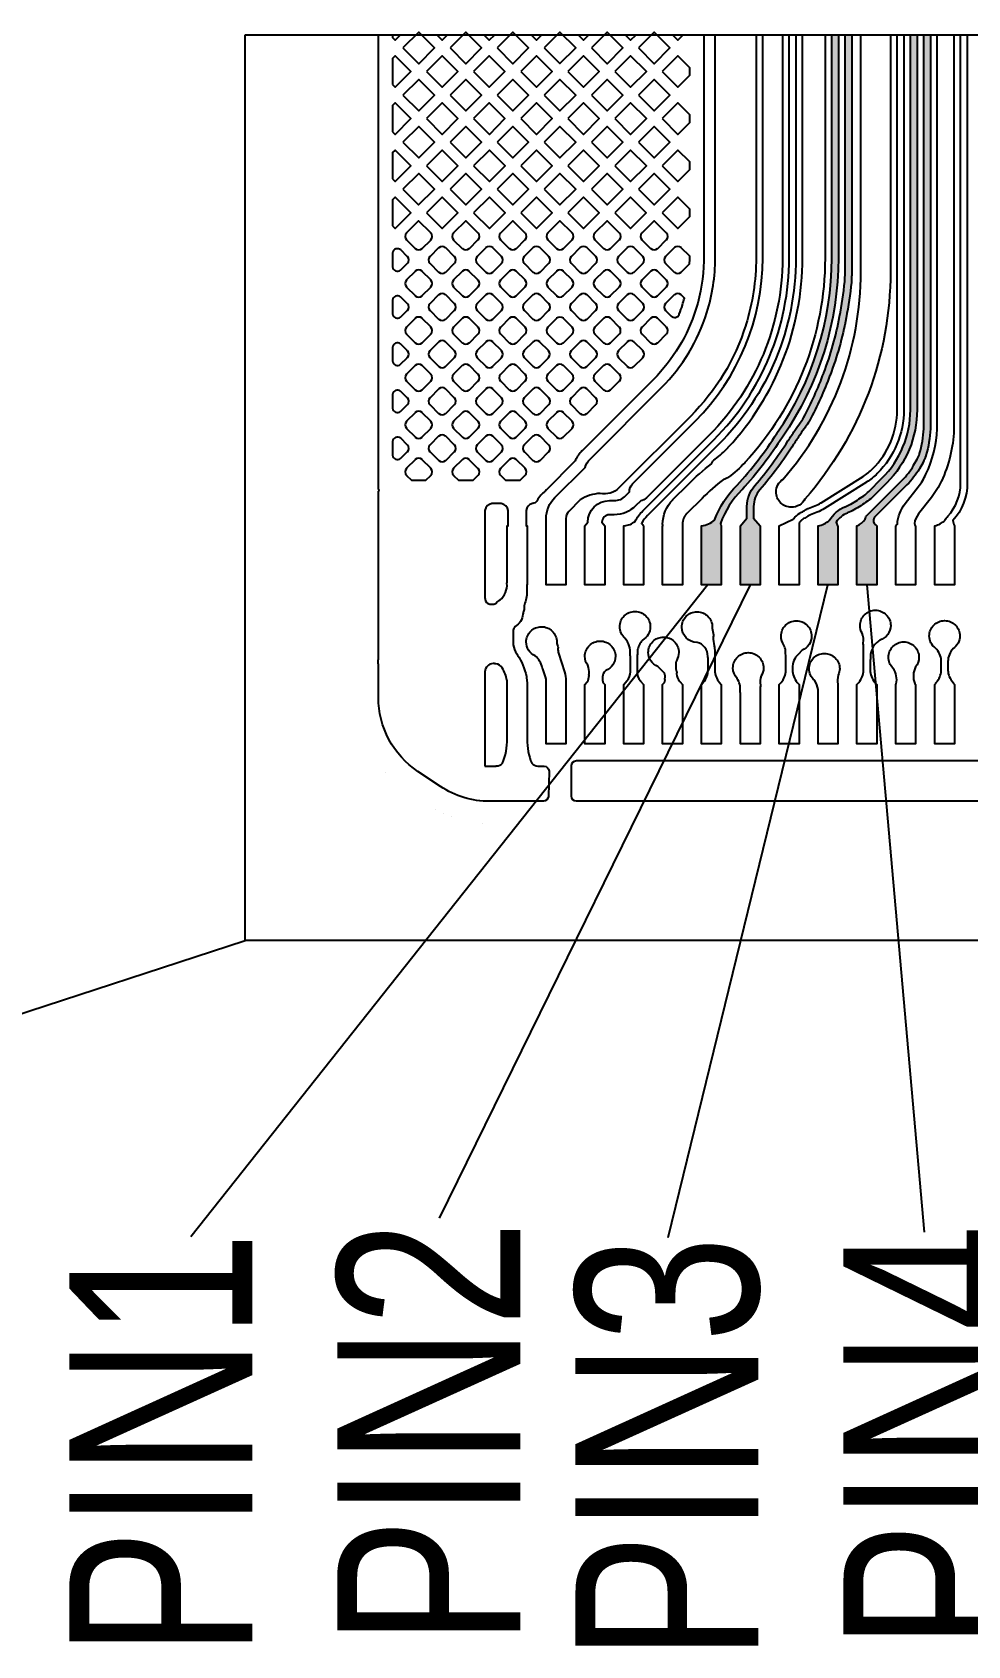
# Model space of a CAD drawing. Header units: millimetres. Extents: x 3412 to 3654, y 20 to 191.
# Drawn here: x 3531.16 to 3556.44, y 67.33 to 110.93 of the extents above; entities that cross this region are included whole.
import ezdxf

# ---------------------------------------------------------------- set-up
doc = ezdxf.new("R2010")
doc.units = ezdxf.units.MM
doc.header["$LTSCALE"] = 23.1
for name, color, linetype in [('gbr-dxf', 7, 'CONTINUOUS'), ('gbr-outline-dxf', 2, 'CONTINUOUS'), ('備註', 1, 'CONTINUOUS')]:
    doc.layers.add(name, color=color, linetype=linetype)
doc.styles.get("Standard").update_dxf_attribs({"font": 'simplex.shx', "width": 0.8})
pattern_1 = [(0, (-6884.09265, -99.58198), (0, 0.20955), [0.1524, -0.05715]), (90, (-6884.09265, -99.58198), (-0.20955, 1e-17), [0.1524, -0.05715])]

msp = doc.modelspace()

# ---------------------------------------------------------------- hatches: boundary and pattern name
at = {"layer": '備註'}
h = msp.add_hatch(dxfattribs=at)
h.set_pattern_fill('ANGLE', color=3, scale=0.03, style=0)
h.set_pattern_definition(pattern_1)
h.paths.add_polyline_path([(3552.941, 110.859), (3552.941, 104.833), (3552.941, 104.829, -0.152599), (3551.43, 99.991, -0.045688), (3550.338, 98.568, -0.015441), (3550.335, 98.564), (3550.335, 98.564), (3550.334, 98.564, 0.108699), (3549.755, 97.657, 0.063244), (3549.778, 97.593), (3549.778, 97.593), (3549.778, 95.994), (3549.244, 95.994), (3549.244, 97.591), (3549.244, 97.592), (3549.244, 97.592), (3549.244, 97.593), (3549.251, 97.593, 0.155942), (3549.595, 97.745, -0.106034), (3550.206, 98.69, 0.045747), (3551.279, 100.089, -0.01726), (3551.282, 100.093, 0.152472), (3552.761, 104.825), (3552.761, 104.829), (3552.761, 110.859)])
h = msp.add_hatch(dxfattribs=at)
h.set_pattern_fill('ANGLE', color=3, scale=0.03, style=0)
h.set_pattern_definition(pattern_1)
h.paths.add_polyline_path([(3553.301, 110.859), (3553.301, 104.366), (3553.301, 104.362, -0.02385), (3553.292, 104.174, -0.01214), (3553.292, 104.17, -0.024489), (3553.152, 103.209, -0.0098), (3553.151, 103.207, -0.045369), (3552.717, 101.663, -0.012638), (3552.715, 101.659, -0.034138), (3552.159, 100.426, -0.010851), (3552.158, 100.423, -0.042989), (3552.051, 100.262), (3552.051, 100.261, 0.025658), (3551.914, 100.069), (3551.913, 100.067, -0.009269), (3551.732, 99.794, -0.037569), (3550.821, 98.565), (3550.82, 98.565, 0.180112), (3550.651, 98.113, -0.01571), (3550.651, 98.108), (3550.651, 97.798), (3550.829, 97.593), (3550.828, 97.592), (3550.828, 95.995), (3550.294, 95.995), (3550.294, 97.591), (3550.294, 97.593), (3550.471, 97.798), (3550.471, 98.113, -0.016824), (3550.471, 98.118, -0.178862), (3550.685, 98.683), (3550.685, 98.684, 0.037453), (3551.578, 99.887, -0.020731), (3551.582, 99.893, 0.00943), (3551.762, 100.165), (3551.763, 100.167, -0.025582), (3551.91, 100.374), (3551.911, 100.375, 0.043133), (3552.001, 100.511), (3552.002, 100.513, 0.033952), (3552.545, 101.717, -0.017588), (3552.547, 101.722, 0.045603), (3552.975, 103.243, -0.013321), (3552.976, 103.247, 0.024493), (3553.113, 104.191, -0.011473), (3553.113, 104.194, 0.022889), (3553.121, 104.358), (3553.121, 104.362), (3553.121, 110.859)])
h = msp.add_hatch(dxfattribs=at)
h.set_pattern_fill('ANGLE', color=2, scale=0.03, style=0)
h.set_pattern_definition(pattern_1)
h.paths.add_polyline_path([(3555.068, 110.859), (3555.068, 100.734, -0.01892), (3555.069, 100.728, -0.199175), (3554.247, 98.749), (3554.247, 98.749), (3553.892, 98.394, -0.041955), (3553.733, 98.259, -0.009866), (3553.731, 98.258, -0.024085), (3553.361, 98.022, -0.011282), (3553.358, 98.02, -0.031648), (3553.188, 97.939), (3553.186, 97.938, 0.141286), (3552.881, 97.693, 0.092915), (3552.928, 97.593), (3552.928, 97.593), (3552.928, 95.994), (3552.394, 95.994), (3552.394, 97.592), (3552.394, 97.592), (3552.394, 97.592), (3552.394, 97.593), (3552.398, 97.593, 0.143527), (3552.697, 97.739, -0.161912), (3553.12, 98.105, -0.011857), (3553.123, 98.107, 0.03154), (3553.273, 98.178), (3553.274, 98.179, 0.024073), (3553.629, 98.406), (3553.63, 98.406, 0.041611), (3553.765, 98.521), (3553.765, 98.522), (3554.12, 98.876), (3554.12, 98.876, 0.19853), (3554.889, 100.722, -0.018524), (3554.889, 100.728), (3554.889, 110.859)])
h = msp.add_hatch(dxfattribs=at)
h.set_pattern_fill('ANGLE', color=2, scale=0.03, style=0)
h.set_pattern_definition(pattern_1)
h.paths.add_polyline_path([(3555.428, 110.859), (3555.428, 100.219, -0.021672), (3555.428, 100.211, -0.061611), (3555.308, 99.491, -0.015265), (3555.306, 99.486, -0.055704), (3555.232, 99.31, -0.014582), (3555.23, 99.306), (3555.131, 99.133, -0.01249), (3555.129, 99.13, -0.064006), (3554.794, 98.698), (3554.794, 98.698), (3553.92, 97.825, 0.346821), (3553.912, 97.658, 0.056281), (3553.977, 97.593), (3553.978, 97.593), (3553.978, 95.994), (3553.444, 95.994), (3553.444, 97.593), (3553.446, 97.593, 0.140537), (3553.668, 97.771, -0.012626), (3553.687, 97.831, -0.122696), (3553.708, 97.868, -0.009953), (3553.71, 97.87), (3554.667, 98.826), (3554.667, 98.826, 0.064349), (3554.975, 99.223, -0.010028), (3554.976, 99.226), (3555.072, 99.392, -0.011562), (3555.073, 99.395, 0.058511), (3555.135, 99.541, -0.017176), (3555.137, 99.547, 0.06084), (3555.248, 100.215), (3555.248, 110.859)])

# ---------------------------------------------------------------- linework, layer by layer
at = {"layer": 'gbr-dxf', "linetype": 'Continuous'}
for points in [[(3549.305, 110.859), (3549.305, 104.751), (3549.305, 104.746, -0.071041), (3549.094, 103.448, -0.007459), (3549.093, 103.444, -0.12123), (3547.944, 101.546), (3546.015, 99.616), (3546.014, 99.616), (3546.014, 99.616, 0.087378), (3545.843, 99.371, -0.083101), (3545.807, 99.319, -0.006675), (3545.805, 99.317), (3545.062, 98.574), (3545.061, 98.573, 0.019527), (3545.002, 98.51, -0.025941), (3544.989, 98.495, -0.050374), (3544.959, 98.471), (3544.905, 98.417, 0.076041), (3544.802, 98.277), (3544.794, 98.261, -0.224071), (3544.684, 98.195), (3544.673, 98.195, 0.308041), (3544.502, 98.002), (3544.502, 97.593), (3544.529, 97.593), (3544.529, 95.994), (3544.528, 95.994), (3544.528, 95.853, -0.077953), (3544.473, 95.501, -0.012449), (3544.472, 95.498, 0.063145), (3544.448, 95.368, -0.210055), (3544.447, 95.302, 0.050276), (3544.415, 95.206, -0.25712), (3544.205, 94.868, 0.180196), (3544.158, 94.774), (3544.158, 94.373, 0.124432), (3544.256, 94.136, -0.116918), (3544.271, 94.101, -0.094553), (3544.512, 93.524, -0.008837), (3544.513, 93.516, -0.046072), (3544.529, 93.369, -0.008772), (3544.529, 93.36), (3544.529, 93.303), (3544.529, 93.303), (3544.529, 91.827, 0.090313), (3544.656, 91.175, 0.20921), (3544.821, 91.102), (3544.822, 91.102), (3544.991, 91.102, -0.364261), (3545.127, 90.963), (3545.109, 90.279, -0.349493), (3544.974, 90.148), (3543.52, 90.148, -0.147934), (3542.191, 90.551), (3541.583, 90.957, -0.2508), (3540.513, 92.953), (3540.513, 93.837, -0.048845), (3540.506, 93.917, -0.048851), (3540.513, 93.997), (3540.513, 98.496, -0.098732), (3540.531, 98.552, -0.114272), (3540.514, 98.636), (3540.514, 110.859)], [(3550.719, 110.859), (3550.719, 104.843), (3550.719, 104.834, -0.076013), (3550.442, 103.021, -0.004469), (3550.44, 103.014, -0.120897), (3548.943, 100.545), (3548.942, 100.544), (3547.014, 98.616, -0.25403), (3546.508, 98.466, 0.141101), (3545.969, 98.29), (3545.657, 97.978), (3545.656, 97.977, 0.197772), (3545.579, 97.789), (3545.579, 97.593), (3545.579, 97.593), (3545.579, 95.994), (3545.045, 95.994), (3545.045, 97.593), (3545.045, 97.593), (3545.045, 97.789), (3545.045, 97.789, -0.198199), (3545.279, 98.354), (3545.28, 98.356), (3546.096, 99.171, -0.121378), (3546.233, 99.397), (3548.16, 101.325), (3548.162, 101.327, 0.121217), (3549.388, 103.351, -0.004246), (3549.39, 103.358, 0.075223), (3549.614, 104.825), (3549.614, 104.834), (3549.614, 110.859)], [(3551.432, 110.859), (3551.432, 104.829, -0.009373), (3551.432, 104.82, -0.198521), (3549.45, 100.041), (3549.448, 100.04), (3547.753, 98.345, -0.164394), (3547.6, 98.269), (3547.463, 98.132), (3547.462, 98.131, -0.198676), (3546.887, 97.893), (3546.761, 97.893, -0.009785), (3546.754, 97.893, 0.402254), (3546.552, 97.686), (3546.629, 97.593), (3546.628, 97.592), (3546.628, 95.995), (3546.094, 95.995), (3546.094, 97.592), (3546.094, 97.593), (3546.171, 97.686, -0.413341), (3546.761, 98.274, -0.012971), (3546.771, 98.274), (3546.887, 98.274), (3546.887, 98.274, 0.198491), (3547.192, 98.4), (3547.193, 98.401), (3547.299, 98.507, -0.224894), (3547.376, 98.722), (3549.071, 100.417), (3549.072, 100.419, 0.198862), (3550.899, 104.829, -0.009235), (3550.899, 104.838), (3550.899, 110.859)], [(3551.792, 110.859), (3551.792, 104.829, -0.198913), (3549.703, 99.786), (3547.786, 97.869, 0.068255), (3547.626, 97.658, 0.073207), (3547.677, 97.593), (3547.678, 97.593), (3547.678, 95.994), (3547.144, 95.994), (3547.144, 97.591), (3547.144, 97.592), (3547.144, 97.592), (3547.144, 97.593), (3547.156, 97.593, 0.147898), (3547.45, 97.711, -0.077176), (3547.659, 97.996), (3549.576, 99.913), (3549.576, 99.913), (3549.576, 99.913, 0.19891), (3551.612, 104.829), (3551.612, 110.859)], [(3552.581, 110.859), (3552.581, 104.829), (3552.581, 104.822, -0.188756), (3550.414, 99.299), (3550.414, 99.298, -0.044808), (3549.976, 98.905, -0.124209), (3549.839, 98.847, 0.029955), (3549.259, 98.333), (3549.259, 98.333), (3549.259, 98.333), (3549.259, 98.333), (3548.849, 97.923), (3548.848, 97.922, 0.194974), (3548.728, 97.636), (3548.728, 97.631), (3548.728, 97.593), (3548.728, 97.593), (3548.728, 95.994), (3548.194, 95.994), (3548.194, 97.593), (3548.195, 97.593), (3548.195, 97.625), (3548.194, 97.631, -0.198374), (3548.47, 98.298), (3548.471, 98.3), (3548.881, 98.71, -0.030173), (3549.514, 99.27, -0.129866), (3549.61, 99.392, 0.044614), (3549.965, 99.712), (3549.967, 99.713, 0.188998), (3551.972, 104.829), (3551.972, 104.836), (3551.972, 110.859)], [(3552.941, 110.859), (3552.941, 104.833), (3552.941, 104.829, -0.152599), (3551.43, 99.991, -0.045688), (3550.338, 98.568, -0.015441), (3550.335, 98.564), (3550.335, 98.564), (3550.334, 98.564, 0.108699), (3549.755, 97.657, 0.063244), (3549.778, 97.593), (3549.778, 97.593), (3549.778, 95.994), (3549.244, 95.994), (3549.244, 97.591), (3549.244, 97.592), (3549.244, 97.592), (3549.244, 97.593), (3549.251, 97.593, 0.155942), (3549.595, 97.745, -0.106034), (3550.206, 98.69, 0.045747), (3551.279, 100.089, -0.01726), (3551.282, 100.093, 0.152472), (3552.761, 104.825), (3552.761, 104.829), (3552.761, 110.859)], [(3553.301, 110.859), (3553.301, 104.366), (3553.301, 104.362, -0.02385), (3553.292, 104.174, -0.01214), (3553.292, 104.17, -0.024489), (3553.152, 103.209, -0.0098), (3553.151, 103.207, -0.045369), (3552.717, 101.663, -0.012638), (3552.715, 101.659, -0.034138), (3552.159, 100.426, -0.010851), (3552.158, 100.423, -0.042989), (3552.051, 100.262), (3552.051, 100.261, 0.025658), (3551.914, 100.069), (3551.913, 100.067, -0.009269), (3551.732, 99.794, -0.037569), (3550.821, 98.565), (3550.82, 98.565, 0.180112), (3550.651, 98.113, -0.01571), (3550.651, 98.108), (3550.651, 97.798), (3550.829, 97.593), (3550.828, 97.592), (3550.828, 95.995), (3550.294, 95.995), (3550.294, 97.591), (3550.294, 97.593), (3550.471, 97.798), (3550.471, 98.113, -0.016824), (3550.471, 98.118, -0.178862), (3550.685, 98.683), (3550.685, 98.684, 0.037453), (3551.578, 99.887, -0.020731), (3551.582, 99.893, 0.00943), (3551.762, 100.165), (3551.763, 100.167, -0.025582), (3551.91, 100.374), (3551.911, 100.375, 0.043133), (3552.001, 100.511), (3552.002, 100.513, 0.033952), (3552.545, 101.717, -0.017588), (3552.547, 101.722, 0.045603), (3552.975, 103.243, -0.013321), (3552.976, 103.247, 0.024493), (3553.113, 104.191, -0.011473), (3553.113, 104.194, 0.022889), (3553.121, 104.358), (3553.121, 104.362), (3553.121, 110.859)], [(3554.349, 110.859), (3554.349, 104.46), (3554.349, 104.46, -0.181793), (3552.039, 98.316, -0.280074), (3551.673, 98.093, -0.414225), (3551.261, 98.506, -0.247669), (3551.44, 98.846, 0.18166), (3553.549, 104.46), (3553.549, 110.859)], [(3554.709, 110.859), (3554.709, 100.734, -0.015872), (3554.709, 100.729, -0.199334), (3553.993, 99.004), (3553.993, 99.004, -0.055145), (3553.708, 98.777, -0.010956), (3553.706, 98.775), (3552.571, 98.061), (3552.569, 98.059, -0.050917), (3552.368, 97.96, -0.01085), (3552.365, 97.959, 0.004774), (3552.188, 97.891), (3552.188, 97.891, 0.052101), (3552.116, 97.852, -0.012539), (3552.113, 97.849, -0.039958), (3552.003, 97.789, 0.034736), (3551.917, 97.716, -0.109782), (3551.914, 97.711, 0.230976), (3551.88, 97.599, -0.143255), (3551.878, 97.59), (3551.878, 95.994), (3551.344, 95.994), (3551.344, 97.591), (3551.344, 97.593), (3551.722, 97.769), (3551.728, 97.777), (3551.73, 97.779, -0.059651), (3551.902, 97.938, -0.061711), (3551.921, 97.949, 0.043907), (3552.015, 98), (3552.015, 98, -0.052713), (3552.121, 98.058, -0.014022), (3552.125, 98.06, -0.004772), (3552.305, 98.128, -0.0099), (3552.308, 98.129, 0.049638), (3552.472, 98.211), (3552.473, 98.212), (3553.608, 98.926, -0.010477), (3553.61, 98.927, 0.055618), (3553.866, 99.131), (3553.866, 99.131, 0.198707), (3554.529, 100.724, -0.015651), (3554.529, 100.729), (3554.529, 110.859)], [(3555.068, 110.859), (3555.068, 100.734, -0.01892), (3555.069, 100.728, -0.199175), (3554.247, 98.749), (3554.247, 98.749), (3553.892, 98.394, -0.041955), (3553.733, 98.259, -0.009866), (3553.731, 98.258, -0.024085), (3553.361, 98.022, -0.011282), (3553.358, 98.02, -0.031648), (3553.188, 97.939), (3553.186, 97.938, 0.141286), (3552.881, 97.693, 0.092915), (3552.928, 97.593), (3552.928, 97.593), (3552.928, 95.994), (3552.394, 95.994), (3552.394, 97.592), (3552.394, 97.592), (3552.394, 97.592), (3552.394, 97.593), (3552.398, 97.593, 0.143527), (3552.697, 97.739, -0.161912), (3553.12, 98.105, -0.011857), (3553.123, 98.107, 0.03154), (3553.273, 98.178), (3553.274, 98.179, 0.024073), (3553.629, 98.406), (3553.63, 98.406, 0.041611), (3553.765, 98.521), (3553.765, 98.522), (3554.12, 98.876), (3554.12, 98.876, 0.19853), (3554.889, 100.722, -0.018524), (3554.889, 100.728), (3554.889, 110.859)], [(3555.428, 110.859), (3555.428, 100.219, -0.021672), (3555.428, 100.211, -0.061611), (3555.308, 99.491, -0.015265), (3555.306, 99.486, -0.055704), (3555.232, 99.31, -0.014582), (3555.23, 99.306), (3555.131, 99.133, -0.01249), (3555.129, 99.13, -0.064006), (3554.794, 98.698), (3554.794, 98.698), (3553.92, 97.825, 0.346821), (3553.912, 97.658, 0.056281), (3553.977, 97.593), (3553.978, 97.593), (3553.978, 95.994), (3553.444, 95.994), (3553.444, 97.593), (3553.446, 97.593, 0.140537), (3553.668, 97.771, -0.012626), (3553.687, 97.831, -0.122696), (3553.708, 97.868, -0.009953), (3553.71, 97.87), (3554.667, 98.826), (3554.667, 98.826, 0.064349), (3554.975, 99.223, -0.010028), (3554.976, 99.226), (3555.072, 99.392, -0.011562), (3555.073, 99.395, 0.058511), (3555.135, 99.541, -0.017176), (3555.137, 99.547, 0.06084), (3555.248, 100.215), (3555.248, 110.859)], [(3556.065, 110.859), (3556.065, 100.205, -0.019098), (3556.065, 100.188, -0.100115), (3555.724, 98.797, -0.006746), (3555.723, 98.792, -0.055547), (3555.456, 98.36), (3555.454, 98.357), (3555.111, 97.919, -0.006639), (3555.109, 97.915, 0.130634), (3554.996, 97.651, 0.027129), (3555.028, 97.593), (3555.029, 97.593), (3555.029, 95.995), (3554.494, 95.995), (3554.494, 97.593), (3554.496, 97.593, 0.02382), (3554.535, 97.64, -0.148803), (3554.745, 98.193, -0.006553), (3554.748, 98.196), (3555.095, 98.641), (3555.097, 98.644, 0.054674), (3555.308, 98.984), (3555.309, 98.987, 0.10098), (3555.608, 100.213), (3555.608, 110.859)], [(3556.425, 110.859), (3556.425, 98.756, -0.018996), (3556.425, 98.749, -0.18433), (3556.036, 97.731, 0.107906), (3556.078, 97.593), (3556.079, 97.593), (3556.079, 95.994), (3555.544, 95.994), (3555.544, 97.591), (3555.544, 97.592), (3555.544, 97.592), (3555.544, 97.593), (3555.548, 97.593, 0.124127), (3555.818, 97.738, -0.049444), (3555.9, 97.849), (3555.901, 97.85, 0.183356), (3556.245, 98.743, -0.018234), (3556.245, 98.749), (3556.245, 110.859)], [(3567.306, 90.148), (3545.863, 90.148, -0.35684), (3545.728, 90.283), (3545.728, 91.114, -0.35684), (3545.863, 91.249), (3561.616, 91.249, -0.014325)]]:
    msp.add_lwpolyline(points, format="xyb", dxfattribs=at)
for points in [[(3540.895, 110.859), (3540.895, 110.785), (3540.966, 110.715), (3541.11, 110.859)], [(3542.093, 110.859), (3542.238, 110.714), (3542.383, 110.859)], [(3543.366, 110.859), (3543.51, 110.714), (3543.655, 110.859)], [(3544.639, 110.859), (3544.783, 110.715), (3544.928, 110.859)], [(3545.912, 110.859), (3546.056, 110.715), (3546.2, 110.859)], [(3547.184, 110.859), (3547.329, 110.714), (3547.474, 110.859)], [(3548.456, 110.859), (3548.601, 110.714), (3548.746, 110.859)]]:
    msp.add_lwpolyline(points, dxfattribs=at)
for points in [[(3541.178, 110.502), (3541.602, 110.078), (3542.026, 110.502), (3541.602, 110.926)], [(3542.45, 110.502), (3542.874, 110.078), (3543.298, 110.502), (3542.874, 110.926)], [(3543.723, 110.502), (3544.147, 110.078), (3544.571, 110.503), (3544.147, 110.927)], [(3544.996, 110.503), (3545.42, 110.079), (3545.844, 110.503), (3545.42, 110.927)], [(3546.268, 110.503), (3546.693, 110.078), (3547.116, 110.502), (3546.692, 110.926)], [(3547.541, 110.502), (3547.965, 110.078), (3548.389, 110.502), (3547.965, 110.926)], [(3544.359, 109.866), (3544.783, 109.442), (3545.207, 109.866), (3544.783, 110.29)], [(3545.632, 109.866), (3546.056, 109.442), (3546.48, 109.866), (3546.056, 110.29)], [(3540.895, 109.513), (3540.965, 109.442), (3541.39, 109.866), (3540.966, 110.29), (3540.895, 110.219)], [(3541.814, 109.866), (3542.238, 109.442), (3542.662, 109.866), (3542.238, 110.29)], [(3543.086, 109.866), (3543.51, 109.442), (3543.934, 109.866), (3543.51, 110.29)], [(3546.905, 109.866), (3547.329, 109.442), (3547.753, 109.866), (3547.329, 110.29)], [(3548.177, 109.866), (3548.601, 109.442), (3548.924, 109.764), (3548.924, 109.967), (3548.601, 110.29)], [(3541.178, 109.23), (3541.602, 108.806), (3542.026, 109.23), (3541.602, 109.654)], [(3542.45, 109.23), (3542.874, 108.806), (3543.298, 109.229), (3542.874, 109.653)], [(3543.723, 109.229), (3544.147, 108.806), (3544.571, 109.23), (3544.147, 109.654)], [(3544.995, 109.23), (3545.42, 108.805), (3545.844, 109.23), (3545.42, 109.654)], [(3546.269, 109.23), (3546.693, 108.806), (3547.117, 109.23), (3546.693, 109.654)], [(3547.541, 109.23), (3547.965, 108.806), (3548.389, 109.229), (3547.965, 109.653)], [(3540.895, 108.24), (3540.965, 108.169), (3541.389, 108.593), (3540.965, 109.017), (3540.895, 108.947)], [(3541.814, 108.593), (3542.238, 108.169), (3542.662, 108.593), (3542.238, 109.017)], [(3543.087, 108.593), (3543.511, 108.169), (3543.934, 108.593), (3543.51, 109.017)], [(3544.359, 108.593), (3544.783, 108.169), (3545.207, 108.593), (3544.783, 109.017)], [(3545.632, 108.593), (3546.056, 108.169), (3546.48, 108.593), (3546.056, 109.017)], [(3546.905, 108.593), (3547.329, 108.169), (3547.753, 108.593), (3547.329, 109.017)], [(3548.178, 108.593), (3548.602, 108.169), (3548.924, 108.492), (3548.924, 108.695), (3548.601, 109.017)], [(3541.178, 107.957), (3541.602, 107.533), (3542.026, 107.957), (3541.602, 108.381)], [(3542.45, 107.957), (3542.874, 107.533), (3543.298, 107.957), (3542.874, 108.381)], [(3543.723, 107.957), (3544.147, 107.533), (3544.571, 107.957), (3544.147, 108.381)], [(3544.996, 107.957), (3545.42, 107.533), (3545.844, 107.957), (3545.42, 108.381)], [(3546.268, 107.957), (3546.692, 107.533), (3547.117, 107.957), (3546.693, 108.381)], [(3547.541, 107.957), (3547.965, 107.533), (3548.389, 107.957), (3547.965, 108.381)], [(3540.895, 106.967), (3540.965, 106.896), (3541.389, 107.321), (3540.965, 107.745), (3540.895, 107.674)], [(3541.814, 107.321), (3542.238, 106.897), (3542.662, 107.321), (3542.238, 107.745)], [(3543.087, 107.321), (3543.511, 106.896), (3543.935, 107.321), (3543.511, 107.745)], [(3544.36, 107.321), (3544.784, 106.897), (3545.207, 107.32), (3544.783, 107.744)], [(3545.632, 107.32), (3546.056, 106.896), (3546.48, 107.32), (3546.056, 107.744)], [(3546.904, 107.32), (3547.328, 106.896), (3547.753, 107.321), (3547.329, 107.745)], [(3548.177, 107.321), (3548.601, 106.897), (3548.924, 107.219), (3548.924, 107.423), (3548.602, 107.745)], [(3541.177, 106.684), (3541.601, 106.26), (3542.026, 106.684), (3541.602, 107.108)], [(3542.45, 106.684), (3542.875, 106.26), (3543.299, 106.684), (3542.874, 107.109)], [(3543.723, 106.684), (3544.147, 106.26), (3544.571, 106.684), (3544.147, 107.108)], [(3544.996, 106.684), (3545.42, 106.26), (3545.844, 106.684), (3545.42, 107.108)], [(3546.268, 106.684), (3546.692, 106.26), (3547.116, 106.684), (3546.692, 107.108)], [(3547.541, 106.684), (3547.965, 106.26), (3548.389, 106.685), (3547.965, 107.109)], [(3540.895, 105.695), (3540.966, 105.624), (3541.389, 106.048), (3540.965, 106.472), (3540.895, 106.401)], [(3541.813, 106.048), (3542.238, 105.623), (3542.662, 106.048), (3542.238, 106.472)], [(3543.087, 106.048), (3543.511, 105.624), (3543.935, 106.048), (3543.511, 106.472)], [(3544.359, 106.048), (3544.783, 105.624), (3545.208, 106.048), (3544.784, 106.472)], [(3545.632, 106.048), (3546.056, 105.624), (3546.48, 106.048), (3546.056, 106.472)], [(3546.904, 106.048), (3547.328, 105.624), (3547.752, 106.048), (3547.328, 106.472)], [(3548.177, 106.048), (3548.601, 105.624), (3548.924, 105.947), (3548.924, 106.15), (3548.601, 106.472)]]:
    msp.add_lwpolyline(points, close=True, dxfattribs=at)
for points in [[(3541.27, 105.321, -0.050261), (3541.274, 105.316), (3541.505, 105.084, -0.053499), (3541.511, 105.08, 0.391162), (3541.693, 105.08, -0.0561), (3541.699, 105.085), (3541.929, 105.314, -0.05637), (3541.933, 105.32, 0.39114), (3541.933, 105.502, -0.056153), (3541.929, 105.508), (3541.601, 105.835), (3541.275, 105.509, -0.05598), (3541.27, 105.503, 0.391218)], [(3542.543, 105.32, -0.056153), (3542.547, 105.314), (3542.777, 105.085, -0.061723), (3542.783, 105.08, 0.391162), (3542.965, 105.08, -0.0561), (3542.971, 105.084), (3543.202, 105.315, -0.05637), (3543.206, 105.321, 0.39114), (3543.206, 105.503, -0.049252), (3543.202, 105.508), (3542.875, 105.836), (3542.547, 105.508, -0.055598), (3542.543, 105.502, 0.391218)], [(3543.816, 105.321, -0.059297), (3543.82, 105.314), (3544.05, 105.084, -0.053499), (3544.056, 105.08, 0.391162), (3544.238, 105.08, -0.0561), (3544.244, 105.084), (3544.474, 105.315, -0.05637), (3544.479, 105.321, 0.39114), (3544.479, 105.502, -0.058329), (3544.474, 105.509), (3544.147, 105.836), (3543.82, 105.509, -0.055598), (3543.816, 105.503, 0.391218)], [(3545.088, 105.502, 0.39083), (3545.088, 105.321, -0.056366), (3545.093, 105.315), (3545.322, 105.085, -0.059253), (3545.329, 105.08, 0.390821), (3545.511, 105.08, -0.056086), (3545.517, 105.085), (3545.747, 105.315, -0.056296), (3545.751, 105.321, 0.390932), (3545.751, 105.502, -0.062118), (3545.746, 105.509), (3545.42, 105.836), (3545.093, 105.508, -0.055369)], [(3546.361, 105.321, -0.046133), (3546.364, 105.316), (3546.596, 105.084, -0.052863), (3546.601, 105.08, 0.391162), (3546.783, 105.08, -0.0561), (3546.789, 105.085), (3547.019, 105.315, -0.05637), (3547.024, 105.321, 0.39114), (3547.024, 105.503, -0.045814), (3547.02, 105.507), (3546.692, 105.835), (3546.365, 105.508, -0.055598), (3546.361, 105.502, 0.391218)], [(3547.633, 105.321, -0.059297), (3547.638, 105.314), (3547.867, 105.085, -0.064684), (3547.874, 105.08, 0.391162), (3548.056, 105.08, -0.0561), (3548.062, 105.085), (3548.292, 105.315, -0.05637), (3548.296, 105.321, 0.39114), (3548.296, 105.502, -0.058329), (3548.292, 105.509), (3547.965, 105.836), (3547.638, 105.508, -0.055598), (3547.633, 105.502, 0.391218)], [(3540.895, 104.591, 0.593364), (3541.115, 104.501), (3541.293, 104.678, -0.05637), (3541.297, 104.685, 0.39114), (3541.297, 104.866, -0.055384), (3541.293, 104.872), (3541.118, 105.048, 0.598777), (3540.895, 104.961)], [(3541.907, 104.866, 0.39083), (3541.907, 104.684, -0.053228), (3541.911, 104.679), (3542.141, 104.448, -0.056366), (3542.148, 104.444, 0.390821), (3542.329, 104.444, -0.056086), (3542.335, 104.448), (3542.565, 104.678, -0.056296), (3542.569, 104.684, 0.390932), (3542.569, 104.866, -0.0561), (3542.565, 104.872), (3542.334, 105.102, -0.052817), (3542.329, 105.106, 0.390908), (3542.147, 105.106, -0.055464), (3542.141, 105.102), (3541.911, 104.872, -0.055369)], [(3543.179, 104.684, -0.058973), (3543.184, 104.678), (3543.413, 104.448, -0.061723), (3543.42, 104.444, 0.391162), (3543.601, 104.444, -0.0561), (3543.608, 104.448), (3543.838, 104.678, -0.05637), (3543.842, 104.685, 0.39114), (3543.842, 104.866, -0.049252), (3543.838, 104.872), (3543.608, 105.102, -0.058492), (3543.602, 105.107, 0.391196), (3543.42, 105.107, -0.05566), (3543.414, 105.102), (3543.183, 104.872, -0.055598), (3543.179, 104.866, 0.391218)], [(3544.452, 104.685, -0.062081), (3544.457, 104.678), (3544.687, 104.448, -0.053499), (3544.692, 104.444, 0.391162), (3544.874, 104.444, -0.0561), (3544.88, 104.448), (3545.11, 104.678, -0.05637), (3545.115, 104.684, 0.39114), (3545.115, 104.866, -0.058329), (3545.11, 104.873), (3544.88, 105.102, -0.05561), (3544.874, 105.107, 0.391196), (3544.693, 105.107, -0.05566), (3544.687, 105.102), (3544.456, 104.872, -0.055598), (3544.452, 104.866, 0.391218)], [(3545.724, 104.866, 0.39083), (3545.725, 104.685, -0.059297), (3545.729, 104.678), (3545.96, 104.448, -0.050129), (3545.965, 104.444, 0.390821), (3546.147, 104.444, -0.056086), (3546.153, 104.448), (3546.383, 104.678, -0.056296), (3546.387, 104.684, 0.390932), (3546.387, 104.866, -0.062118), (3546.383, 104.873), (3546.153, 105.102, -0.05901), (3546.147, 105.107, 0.390908), (3545.965, 105.107, -0.055464), (3545.959, 105.103), (3545.729, 104.872, -0.055369)], [(3546.997, 104.866, 0.390956), (3546.997, 104.684, -0.049442), (3547.001, 104.679), (3547.232, 104.448, -0.052506), (3547.238, 104.444, 0.390821), (3547.419, 104.444, -0.055916), (3547.425, 104.448), (3547.656, 104.679, -0.05608), (3547.66, 104.685, 0.390932), (3547.66, 104.866, -0.046133), (3547.656, 104.871), (3547.425, 105.102, -0.05561), (3547.419, 105.107, 0.390799), (3547.238, 105.107, -0.055284), (3547.232, 105.102), (3547.001, 104.872, -0.055355)], [(3548.27, 104.685, -0.061591), (3548.274, 104.678), (3548.504, 104.448, -0.056017), (3548.51, 104.444, 0.390745), (3548.692, 104.444, -0.056113), (3548.698, 104.448), (3548.921, 104.672, 0.004849), (3548.924, 104.753), (3548.924, 104.877), (3548.698, 105.102, -0.055442), (3548.692, 105.107, 0.390931), (3548.51, 105.107, -0.055764), (3548.504, 105.102), (3548.274, 104.872, -0.05577), (3548.27, 104.866, 0.39097)], [(3541.27, 104.048, -0.052655), (3541.274, 104.042), (3541.505, 103.812, -0.05577), (3541.511, 103.807, 0.391162), (3541.693, 103.807, -0.0561), (3541.699, 103.812), (3541.929, 104.042, -0.05637), (3541.934, 104.048, 0.39114), (3541.934, 104.23, -0.055384), (3541.929, 104.236), (3541.7, 104.465, -0.063825), (3541.693, 104.47, 0.391196), (3541.511, 104.47, -0.05566), (3541.505, 104.466), (3541.275, 104.236, -0.055598), (3541.27, 104.23, 0.391218)], [(3542.543, 104.23, 0.39083), (3542.543, 104.048, -0.046959), (3542.547, 104.043), (3542.778, 103.812, -0.050129), (3542.784, 103.808, 0.390821), (3542.965, 103.807, -0.056086), (3542.971, 103.812), (3543.201, 104.042, -0.056296), (3543.206, 104.048, 0.390932), (3543.206, 104.23, -0.050083), (3543.202, 104.235), (3542.97, 104.467, -0.046275), (3542.965, 104.47, 0.390908), (3542.784, 104.47, -0.055464), (3542.778, 104.466), (3542.547, 104.236, -0.055369)], [(3543.815, 104.048, -0.058726), (3543.82, 104.041), (3544.049, 103.812, -0.061719), (3544.056, 103.807, 0.390746), (3544.238, 103.807, -0.056056), (3544.244, 103.812), (3544.474, 104.042, -0.055861), (3544.479, 104.048, 0.390809), (3544.479, 104.23, -0.049252), (3544.475, 104.235), (3544.244, 104.466, -0.058492), (3544.238, 104.47, 0.391196), (3544.056, 104.47, -0.05566), (3544.05, 104.466), (3543.82, 104.236, -0.055598), (3543.815, 104.23, 0.390821)], [(3545.088, 104.048, -0.062081), (3545.093, 104.041), (3545.323, 103.812, -0.053499), (3545.329, 103.807, 0.391162), (3545.51, 103.807, -0.0561), (3545.517, 103.812), (3545.747, 104.042, -0.05637), (3545.751, 104.048, 0.39114), (3545.751, 104.23, -0.058329), (3545.747, 104.236), (3545.517, 104.466, -0.05561), (3545.511, 104.471, 0.391196), (3545.329, 104.471, -0.05566), (3545.323, 104.466), (3545.093, 104.236, -0.055598), (3545.088, 104.23, 0.391218)], [(3546.361, 104.048, -0.053055), (3546.365, 104.043), (3546.595, 103.812, -0.056296), (3546.601, 103.808, 0.39062), (3546.783, 103.808, -0.055916), (3546.789, 103.812), (3547.019, 104.042, -0.05608), (3547.024, 104.048, 0.390932), (3547.024, 104.23, -0.056573), (3547.019, 104.236), (3546.79, 104.465, -0.064684), (3546.783, 104.47, 0.391196), (3546.601, 104.47, -0.05566), (3546.595, 104.466), (3546.365, 104.236, -0.055598), (3546.361, 104.23, 0.390821)], [(3547.633, 104.048, -0.049442), (3547.637, 104.043), (3547.868, 103.812, -0.052148), (3547.874, 103.808, 0.391007), (3548.056, 103.807, -0.055897), (3548.062, 103.812), (3548.292, 104.042, -0.056141), (3548.297, 104.048, 0.390351), (3548.297, 104.23, -0.045796), (3548.293, 104.235), (3548.061, 104.466, -0.055542), (3548.055, 104.471, 0.390932), (3547.874, 104.47, -0.056153), (3547.868, 104.466), (3547.638, 104.236, -0.05577), (3547.633, 104.23, 0.391218)], [(3540.895, 103.318, 0.5917), (3541.115, 103.228), (3541.292, 103.405, -0.05637), (3541.297, 103.412, 0.39114), (3541.297, 103.593, -0.056153), (3541.292, 103.599), (3541.114, 103.778, 0.592465), (3540.895, 103.686)], [(3541.906, 103.412, -0.055764), (3541.911, 103.406), (3542.141, 103.176, -0.058719), (3542.147, 103.171, 0.391162), (3542.329, 103.171, -0.0561), (3542.335, 103.176), (3542.565, 103.406, -0.05637), (3542.57, 103.412, 0.39114), (3542.57, 103.594, -0.063962), (3542.565, 103.601), (3542.336, 103.829, -0.061121), (3542.329, 103.834, 0.391196), (3542.147, 103.834, -0.05566), (3542.141, 103.83), (3541.911, 103.599, -0.055598), (3541.906, 103.593, 0.391218)], [(3543.179, 103.593, 0.39083), (3543.179, 103.412, -0.046959), (3543.183, 103.407), (3543.415, 103.175, -0.050129), (3543.42, 103.171, 0.391162), (3543.602, 103.171, -0.0561), (3543.608, 103.176), (3543.838, 103.405, -0.05637), (3543.842, 103.412, 0.390799), (3543.842, 103.593, -0.049478), (3543.838, 103.599), (3543.606, 103.83, -0.046504), (3543.601, 103.834, 0.390721), (3543.42, 103.834, -0.055738), (3543.414, 103.83), (3543.184, 103.599, -0.055369)], [(3544.452, 103.593, 0.390956), (3544.452, 103.412, -0.06459), (3544.457, 103.405), (3544.686, 103.175, -0.05637), (3544.692, 103.171, 0.39097), (3544.874, 103.171, -0.055957), (3544.88, 103.175), (3545.111, 103.406, -0.055861), (3545.115, 103.412, 0.390809), (3545.115, 103.594, -0.055384), (3545.11, 103.6), (3544.88, 103.83, -0.052557), (3544.874, 103.834, 0.390799), (3544.693, 103.834, -0.055284), (3544.687, 103.83), (3544.456, 103.599, -0.055355)], [(3545.724, 103.412, -0.053055), (3545.729, 103.406), (3545.959, 103.176, -0.05608), (3545.965, 103.171, 0.390956), (3546.147, 103.171, -0.056153), (3546.153, 103.176), (3546.383, 103.406, -0.055973), (3546.387, 103.412, 0.390908), (3546.388, 103.594, -0.055358), (3546.383, 103.6), (3546.152, 103.83, -0.052158), (3546.147, 103.835, 0.390809), (3545.965, 103.834, -0.05566), (3545.959, 103.83), (3545.729, 103.6, -0.055598), (3545.724, 103.594, 0.390821)], [(3546.997, 103.412, -0.053244), (3547.001, 103.406), (3547.232, 103.176, -0.05598), (3547.238, 103.171, 0.391083), (3547.42, 103.171, -0.056022), (3547.426, 103.176), (3547.656, 103.406, -0.056185), (3547.66, 103.412, 0.390665), (3547.66, 103.594, -0.056573), (3547.656, 103.6), (3547.426, 103.829, -0.064684), (3547.419, 103.834, 0.391196), (3547.237, 103.834, -0.055883), (3547.231, 103.83), (3547.001, 103.6, -0.05598), (3546.997, 103.594, 0.391218)], [(3548.27, 103.594, 0.390582), (3548.27, 103.412, -0.052785), (3548.274, 103.406), (3548.417, 103.264, -0.046291), (3548.425, 103.257, 0.516537), (3548.639, 103.302, -0.046109), (3548.644, 103.312, 0.015051), (3548.728, 103.554, -0.00735), (3548.729, 103.558, 0.011424), (3548.783, 103.745), (3548.698, 103.83, -0.052863), (3548.692, 103.834, 0.39095), (3548.51, 103.834, -0.055618), (3548.504, 103.83), (3548.274, 103.6, -0.055766)], [(3541.27, 102.775, -0.058645), (3541.275, 102.769), (3541.504, 102.54, -0.061617), (3541.511, 102.535, 0.391162), (3541.693, 102.535, -0.0561), (3541.699, 102.539), (3541.929, 102.769, -0.05637), (3541.933, 102.775, 0.39114), (3541.933, 102.957, -0.061808), (3541.928, 102.964), (3541.699, 103.193, -0.058983), (3541.693, 103.198, 0.391196), (3541.511, 103.198, -0.05566), (3541.505, 103.193), (3541.275, 102.963, -0.055598), (3541.27, 102.957, 0.391218)], [(3542.543, 102.775, -0.058645), (3542.547, 102.769), (3542.778, 102.539, -0.049607), (3542.783, 102.535, 0.391162), (3542.965, 102.535, -0.0561), (3542.971, 102.539), (3543.202, 102.77, -0.05637), (3543.206, 102.776, 0.39114), (3543.206, 102.957, -0.061272), (3543.201, 102.964), (3542.972, 103.193, -0.058492), (3542.966, 103.198, 0.391196), (3542.784, 103.198, -0.05566), (3542.778, 103.194), (3542.547, 102.963, -0.055598), (3542.543, 102.957, 0.391218)], [(3543.816, 102.776, -0.050261), (3543.82, 102.77), (3544.051, 102.539, -0.053499), (3544.056, 102.535, 0.391162), (3544.238, 102.535, -0.0561), (3544.244, 102.54), (3544.474, 102.769, -0.05637), (3544.478, 102.775, 0.39114), (3544.478, 102.957, -0.046133), (3544.475, 102.962), (3544.244, 103.193, -0.05577), (3544.238, 103.198, 0.391196), (3544.056, 103.198, -0.05566), (3544.05, 103.193), (3543.82, 102.963, -0.055598), (3543.816, 102.957, 0.391218)], [(3545.088, 102.957, 0.390956), (3545.088, 102.775, -0.06459), (3545.093, 102.768), (3545.322, 102.539, -0.05637), (3545.328, 102.535, 0.391162), (3545.51, 102.535, -0.056153), (3545.516, 102.539), (3545.747, 102.77, -0.055973), (3545.751, 102.776, 0.390908), (3545.751, 102.957, -0.055358), (3545.747, 102.963), (3545.516, 103.194, -0.052267), (3545.511, 103.198, 0.390489), (3545.329, 103.198, -0.055528), (3545.323, 103.194), (3545.092, 102.963, -0.055355)], [(3546.361, 102.776, -0.056128), (3546.365, 102.77), (3546.595, 102.54, -0.059006), (3546.602, 102.535, 0.390805), (3546.783, 102.535, -0.055942), (3546.789, 102.539), (3547.02, 102.77, -0.05604), (3547.024, 102.776, 0.390725), (3547.024, 102.957, -0.052964), (3547.02, 102.963), (3546.79, 103.193, -0.06127), (3546.783, 103.198, 0.391196), (3546.601, 103.198, -0.055883), (3546.595, 103.193), (3546.365, 102.963, -0.05598), (3546.361, 102.957, 0.390821)], [(3547.633, 102.957, 0.39054), (3547.633, 102.776, -0.056544), (3547.638, 102.77), (3547.868, 102.54, -0.058793), (3547.874, 102.535, 0.390478), (3548.056, 102.535, -0.055528), (3548.062, 102.539), (3548.292, 102.77, -0.055615), (3548.296, 102.776, 0.390912), (3548.296, 102.957, -0.064953), (3548.291, 102.964), (3548.062, 103.193, -0.062136), (3548.056, 103.198, 0.390984), (3547.874, 103.198, -0.055399), (3547.868, 103.194), (3547.638, 102.963, -0.055369)], [(3540.895, 102.045, 0.59012), (3541.115, 101.955), (3541.292, 102.133, -0.05637), (3541.297, 102.139, 0.39114), (3541.297, 102.321, -0.056153), (3541.292, 102.327), (3541.114, 102.505, 0.590749), (3540.895, 102.414)], [(3541.907, 102.139, -0.061385), (3541.911, 102.132), (3542.141, 101.903, -0.052863), (3542.147, 101.898, 0.391162), (3542.329, 101.898, -0.0561), (3542.335, 101.903), (3542.565, 102.133, -0.05637), (3542.569, 102.139, 0.39114), (3542.569, 102.321, -0.058973), (3542.565, 102.327), (3542.335, 102.557, -0.055973), (3542.329, 102.561, 0.391196), (3542.147, 102.561, -0.05566), (3542.141, 102.557), (3541.911, 102.327, -0.055598), (3541.907, 102.321, 0.391218)], [(3543.179, 102.139, -0.049467), (3543.183, 102.134), (3543.414, 101.903, -0.052863), (3543.42, 101.898, 0.391162), (3543.601, 101.898, -0.0561), (3543.607, 101.903), (3543.838, 102.133, -0.05637), (3543.842, 102.139, 0.39114), (3543.842, 102.321, -0.058329), (3543.838, 102.328), (3543.608, 102.557, -0.05561), (3543.602, 102.562, 0.391196), (3543.42, 102.562, -0.05566), (3543.414, 102.557), (3543.183, 102.327, -0.055598), (3543.179, 102.321, 0.391218)], [(3544.452, 102.139, -0.056366), (3544.457, 102.133), (3544.687, 101.902, -0.046737), (3544.692, 101.899, 0.391162), (3544.874, 101.899, -0.055883), (3544.88, 101.903), (3545.11, 102.133, -0.05598), (3545.114, 102.139, 0.39114), (3545.114, 102.321, -0.052655), (3545.11, 102.326), (3544.879, 102.557, -0.049607), (3544.874, 102.561, 0.391196), (3544.692, 102.561, -0.05566), (3544.686, 102.557), (3544.456, 102.327, -0.055598), (3544.452, 102.321, 0.391218)], [(3545.724, 102.139, -0.05642), (3545.728, 102.133), (3545.958, 101.903, -0.05901), (3545.965, 101.898, 0.391049), (3546.147, 101.898, -0.055942), (3546.153, 101.903), (3546.383, 102.133, -0.056158), (3546.388, 102.139, 0.390539), (3546.388, 102.321, -0.052616), (3546.383, 102.327), (3546.152, 102.558, -0.048848), (3546.147, 102.562, 0.390809), (3545.965, 102.562, -0.055883), (3545.959, 102.557), (3545.728, 102.327, -0.05598), (3545.724, 102.321, 0.391218)], [(3546.997, 102.321, 0.390413), (3546.997, 102.139, -0.056086), (3547.001, 102.133), (3547.231, 101.903, -0.058946), (3547.238, 101.899, 0.39062), (3547.419, 101.899, -0.055358), (3547.425, 101.903), (3547.656, 102.133, -0.055526), (3547.66, 102.139, 0.390912), (3547.66, 102.321, -0.052945), (3547.656, 102.327), (3547.426, 102.557, -0.061617), (3547.419, 102.562, 0.390984), (3547.238, 102.562, -0.055583), (3547.232, 102.557), (3547.001, 102.327, -0.055635)], [(3541.27, 101.503, -0.061385), (3541.275, 101.496), (3541.504, 101.267, -0.064239), (3541.511, 101.262, 0.391162), (3541.693, 101.262, -0.0561), (3541.699, 101.267), (3541.929, 101.497, -0.05637), (3541.933, 101.503, 0.39114), (3541.933, 101.684, -0.058973), (3541.928, 101.691), (3541.699, 101.921, -0.055973), (3541.693, 101.925, 0.391196), (3541.511, 101.925, -0.05566), (3541.505, 101.921), (3541.275, 101.691, -0.055598), (3541.27, 101.685, 0.391218)], [(3542.543, 101.503, -0.052655), (3542.547, 101.497), (3542.777, 101.267, -0.05577), (3542.783, 101.262, 0.391162), (3542.965, 101.262, -0.0561), (3542.971, 101.267), (3543.201, 101.497, -0.05637), (3543.206, 101.503, 0.39114), (3543.206, 101.685, -0.056153), (3543.201, 101.691), (3542.971, 101.921, -0.053177), (3542.965, 101.925, 0.391196), (3542.783, 101.925, -0.05566), (3542.777, 101.921), (3542.547, 101.69, -0.055598), (3542.543, 101.684, 0.391218)], [(3543.815, 101.503, -0.052655), (3543.819, 101.497), (3544.05, 101.267, -0.05577), (3544.056, 101.262, 0.391162), (3544.238, 101.262, -0.055883), (3544.244, 101.267), (3544.474, 101.497, -0.05598), (3544.479, 101.503, 0.39114), (3544.479, 101.685, -0.055384), (3544.474, 101.691), (3544.245, 101.92, -0.063825), (3544.238, 101.925, 0.391196), (3544.056, 101.925, -0.05566), (3544.05, 101.921), (3543.82, 101.69, -0.055598), (3543.815, 101.684, 0.391218)], [(3545.088, 101.503, -0.04702), (3545.092, 101.498), (3545.324, 101.266, -0.049947), (3545.329, 101.262, 0.391083), (3545.511, 101.262, -0.055764), (3545.517, 101.267), (3545.747, 101.497, -0.055884), (3545.751, 101.503, 0.390665), (3545.751, 101.684, -0.049467), (3545.747, 101.69), (3545.515, 101.921, -0.046046), (3545.51, 101.925, 0.391196), (3545.329, 101.925, -0.056153), (3545.322, 101.921), (3545.093, 101.691, -0.055973), (3545.088, 101.685, 0.391218)], [(3546.36, 101.684, 0.390791), (3546.36, 101.502, -0.056631), (3546.365, 101.496), (3546.595, 101.267, -0.05901), (3546.601, 101.262, 0.390864), (3546.783, 101.262, -0.055358), (3546.789, 101.266), (3547.02, 101.497, -0.055515), (3547.024, 101.503, 0.390912), (3547.024, 101.685, -0.052964), (3547.02, 101.69), (3546.789, 101.921, -0.049292), (3546.783, 101.925, 0.39095), (3546.602, 101.925, -0.055583), (3546.596, 101.921), (3546.365, 101.69, -0.055653)], [(3540.895, 100.772, 0.585181), (3541.114, 100.682), (3541.292, 100.86, -0.05637), (3541.297, 100.866, 0.39114), (3541.297, 101.048, -0.056153), (3541.292, 101.054), (3541.114, 101.232, 0.589074), (3540.895, 101.142)], [(3541.907, 100.867, -0.064254), (3541.912, 100.859), (3542.141, 100.63, -0.05577), (3542.147, 100.626, 0.391162), (3542.329, 100.626, -0.0561), (3542.335, 100.63), (3542.565, 100.86, -0.05637), (3542.569, 100.866, 0.39114), (3542.569, 101.048, -0.056153), (3542.565, 101.054), (3542.335, 101.285, -0.053177), (3542.329, 101.289, 0.391196), (3542.147, 101.289, -0.05566), (3542.141, 101.284), (3541.911, 101.054, -0.055598), (3541.907, 101.048, 0.391218)], [(3543.179, 100.867, -0.055528), (3543.183, 100.861), (3543.413, 100.63, -0.05847), (3543.42, 100.626, 0.39062), (3543.601, 100.626, -0.055528), (3543.607, 100.63), (3543.838, 100.861, -0.055909), (3543.842, 100.867, 0.390932), (3543.842, 101.048, -0.053228), (3543.838, 101.054), (3543.608, 101.284, -0.061723), (3543.601, 101.289, 0.391196), (3543.419, 101.289, -0.05566), (3543.413, 101.284), (3543.183, 101.054, -0.055598), (3543.179, 101.048, 0.390821)], [(3544.452, 100.867, -0.05837), (3544.456, 100.86), (3544.687, 100.629, -0.049412), (3544.692, 100.625, 0.390719), (3544.874, 100.625, -0.056056), (3544.88, 100.63), (3545.111, 100.861, -0.056342), (3545.115, 100.867, 0.390725), (3545.115, 101.048, -0.061808), (3545.11, 101.055), (3544.881, 101.285, -0.058567), (3544.874, 101.289, 0.391196), (3544.693, 101.289, -0.056153), (3544.686, 101.285), (3544.456, 101.054, -0.055973), (3544.452, 101.048, 0.39097)], [(3545.724, 101.048, 0.390729), (3545.725, 100.866, -0.046729), (3545.728, 100.862), (3545.96, 100.63, -0.049696), (3545.965, 100.626, 0.391205), (3546.147, 100.626, -0.055897), (3546.153, 100.63), (3546.383, 100.86, -0.056002), (3546.387, 100.866, 0.39112), (3546.387, 101.048, -0.049252), (3546.383, 101.053), (3546.152, 101.285, -0.045895), (3546.147, 101.289, 0.390984), (3545.965, 101.289, -0.055583), (3545.959, 101.284), (3545.729, 101.054, -0.055635)], [(3541.27, 100.23, -0.049896), (3541.274, 100.224), (3541.505, 99.993, -0.053177), (3541.51, 99.989, 0.391162), (3541.692, 99.989, -0.0561), (3541.698, 99.994), (3541.929, 100.224, -0.05637), (3541.933, 100.23, 0.39114), (3541.933, 100.412, -0.046496), (3541.93, 100.417), (3541.699, 100.648, -0.055973), (3541.692, 100.652, 0.391196), (3541.511, 100.652, -0.05566), (3541.505, 100.648), (3541.274, 100.418, -0.055598), (3541.27, 100.412, 0.391218)], [(3542.543, 100.23, -0.055528), (3542.547, 100.224), (3542.777, 99.994, -0.058448), (3542.783, 99.989, 0.390956), (3542.965, 99.99, -0.055764), (3542.971, 99.994), (3543.201, 100.224, -0.05577), (3543.206, 100.23, 0.390908), (3543.206, 100.412, -0.052924), (3543.202, 100.418), (3542.97, 100.649, -0.049765), (3542.965, 100.653, 0.390809), (3542.783, 100.653, -0.05566), (3542.777, 100.648), (3542.547, 100.418, -0.055598), (3542.543, 100.412, 0.390821)], [(3543.815, 100.23, -0.055528), (3543.82, 100.224), (3544.05, 99.994, -0.05847), (3544.056, 99.989, 0.390805), (3544.238, 99.989, -0.055897), (3544.244, 99.994), (3544.474, 100.224, -0.055829), (3544.479, 100.23, 0.390351), (3544.479, 100.412, -0.053023), (3544.475, 100.417), (3544.244, 100.648, -0.06172), (3544.237, 100.652, 0.390597), (3544.056, 100.653, -0.056157), (3544.05, 100.648), (3543.82, 100.418, -0.055902), (3543.815, 100.412, 0.39062)], [(3545.088, 100.412, 0.390729), (3545.088, 100.23, -0.058735), (3545.093, 100.224), (3545.323, 99.993, -0.049292), (3545.329, 99.989, 0.390864), (3545.51, 99.989, -0.055661), (3545.516, 99.993), (3545.747, 100.224, -0.05608), (3545.751, 100.23, 0.390701), (3545.751, 100.412, -0.061324), (3545.747, 100.419), (3545.517, 100.648, -0.058294), (3545.511, 100.653, 0.390656), (3545.329, 100.653, -0.055538), (3545.323, 100.648), (3545.092, 100.418, -0.055496)], [(3540.895, 99.499, 0.583686), (3541.114, 99.409), (3541.292, 99.588, -0.05637), (3541.297, 99.594, 0.39114), (3541.297, 99.775, -0.055764), (3541.292, 99.781), (3541.116, 99.958, 0.58766), (3540.895, 99.871)], [(3541.906, 99.594, -0.055916), (3541.911, 99.588), (3542.142, 99.356, -0.046176), (3542.147, 99.353, 0.390956), (3542.328, 99.353, -0.055764), (3542.334, 99.357), (3542.565, 99.588, -0.05577), (3542.569, 99.594, 0.390908), (3542.569, 99.776, -0.052924), (3542.565, 99.781), (3542.334, 100.012, -0.049765), (3542.329, 100.016, 0.390809), (3542.147, 100.016, -0.05566), (3542.141, 100.012), (3541.911, 99.781, -0.055598), (3541.906, 99.775, 0.390821)], [(3543.179, 99.594, -0.058645), (3543.184, 99.587), (3543.413, 99.358, -0.061121), (3543.42, 99.353, 0.391007), (3543.602, 99.353, -0.055538), (3543.608, 99.357), (3543.838, 99.588, -0.055691), (3543.843, 99.594, 0.390539), (3543.842, 99.775, -0.05008), (3543.838, 99.781), (3543.608, 100.012, -0.0587), (3543.601, 100.016, 0.390809), (3543.419, 100.016, -0.0561), (3543.413, 100.012), (3543.183, 99.782, -0.05637), (3543.179, 99.776, 0.391218)], [(3544.452, 99.775, 0.390413), (3544.452, 99.594, -0.061355), (3544.457, 99.587), (3544.687, 99.357, -0.052371), (3544.692, 99.353, 0.390981), (3544.874, 99.353, -0.056153), (3544.88, 99.357), (3545.11, 99.587, -0.056268), (3545.115, 99.594, 0.390797), (3545.115, 99.775, -0.05906), (3545.11, 99.782), (3544.88, 100.012, -0.05608), (3544.874, 100.016, 0.3908), (3544.693, 100.016, -0.055776), (3544.686, 100.012), (3544.456, 99.781, -0.055786)], [(3541.27, 98.957, -0.052945), (3541.274, 98.952), (3541.404, 98.821), (3541.799, 98.821), (3541.928, 98.951, -0.055752), (3541.933, 98.957, 0.390908), (3541.933, 99.139, -0.055738), (3541.929, 99.145), (3541.699, 99.375, -0.063888), (3541.692, 99.38, 0.390809), (3541.51, 99.38, -0.05566), (3541.504, 99.375), (3541.274, 99.145, -0.055598), (3541.27, 99.139, 0.391218)], [(3542.542, 98.957, -0.049896), (3542.546, 98.952), (3542.677, 98.821), (3543.072, 98.821), (3543.202, 98.951, -0.055829), (3543.206, 98.957, 0.39075), (3543.206, 99.139, -0.050261), (3543.202, 99.144), (3542.97, 99.376, -0.046601), (3542.965, 99.38, 0.391196), (3542.783, 99.38, -0.0561), (3542.777, 99.376), (3542.547, 99.145, -0.05637), (3542.542, 99.139, 0.391218)], [(3543.815, 99.139, 0.390595), (3543.816, 98.957, -0.05894), (3543.82, 98.951), (3543.95, 98.821), (3544.344, 98.821), (3544.474, 98.951, -0.056271), (3544.479, 98.957, 0.39097), (3544.479, 99.139, -0.050261), (3544.475, 99.145), (3544.244, 99.375, -0.058983), (3544.238, 99.38, 0.390984), (3544.056, 99.38, -0.055971), (3544.05, 99.375), (3543.82, 99.145, -0.055888)], [(3543.393, 95.633, -0.072365), (3543.397, 95.612, 0.344141), (3543.52, 95.472, -0.141001), (3543.566, 95.475, 0.200874), (3543.693, 95.5, -0.086287), (3543.802, 95.588, 0.237266), (3543.988, 96.038, -0.122943), (3543.995, 96.078), (3543.995, 97.593), (3544.022, 97.593), (3544.022, 98.003, 0.304726), (3543.832, 98.195), (3543.578, 98.195, 0.314275), (3543.393, 98.01)], [(3547.035, 94.865, -0.414225), (3547.447, 95.278, -0.414225), (3547.86, 94.865, -0.270664), (3547.65, 94.506, 0.133531), (3547.51, 94.21, -0.034587), (3547.509, 94.099, -0.082984), (3547.501, 94.068), (3547.501, 93.651), (3547.501, 93.648, 0.180443), (3547.593, 93.402, -0.020574), (3547.596, 93.398), (3547.679, 93.303), (3547.678, 93.302), (3547.678, 91.704), (3547.144, 91.704), (3547.144, 93.302), (3547.144, 93.303), (3547.228, 93.401), (3547.23, 93.402, 0.180447), (3547.321, 93.648, -0.017057), (3547.321, 93.652), (3547.321, 94.07), (3547.321, 94.07, -0.11537), (3547.315, 94.114, 0.196387), (3547.174, 94.556, -0.215146)], [(3548.711, 94.856, -0.414225), (3549.123, 95.268, -0.414225), (3549.536, 94.856, -0.01564), (3549.535, 94.831, 0.033496), (3549.565, 94.645, -0.160672), (3549.56, 94.594, 0.043575), (3549.587, 94.347, -0.013495), (3549.588, 94.344, -0.048582), (3549.601, 94.204), (3549.601, 93.69, 0.173872), (3549.729, 93.36), (3549.73, 93.359), (3549.778, 93.303), (3549.778, 93.303), (3549.778, 93.303), (3549.779, 93.303), (3549.778, 93.302), (3549.778, 91.704), (3549.244, 91.704), (3549.244, 93.301), (3549.244, 93.303), (3549.292, 93.359), (3549.293, 93.36, 0.180451), (3549.421, 93.704, -0.013857), (3549.421, 93.707), (3549.421, 94.022, -0.130965), (3549.412, 94.063, 0.352634), (3549.123, 94.443, -0.413683)], [(3553.444, 93.303), (3553.496, 93.363, 0.171127), (3553.621, 93.689), (3553.621, 94.38, -0.14311), (3553.615, 94.425, 0.125806), (3553.586, 94.69, -0.133302), (3553.53, 94.899, -0.414225), (3553.942, 95.311, -0.414225), (3554.355, 94.899, -0.328414), (3554.065, 94.505, 0.137763), (3553.866, 94.288, 0.009685), (3553.866, 94.276, -0.255187), (3553.835, 94.212, 0.095242), (3553.809, 94.008, -0.125635), (3553.801, 93.968), (3553.801, 93.7, 0.17853), (3553.929, 93.36), (3553.931, 93.358), (3553.979, 93.303), (3553.979, 93.303), (3553.979, 93.303), (3553.979, 93.303), (3553.979, 93.302), (3553.979, 91.704), (3553.444, 91.704), (3553.444, 93.301)], [(3544.508, 94.454, -0.414225), (3544.92, 94.866, -0.414225), (3545.333, 94.454, -0.006489), (3545.333, 94.444, 0.054726), (3545.361, 94.336, -0.193955), (3545.36, 94.275, 0.060881), (3545.383, 94.149), (3545.384, 94.148), (3545.54, 93.65, -0.007896), (3545.542, 93.643, -0.076232), (3545.579, 93.403, -0.009024), (3545.579, 93.395), (3545.579, 93.303), (3545.579, 93.303), (3545.579, 91.704), (3545.045, 91.704), (3545.045, 93.303), (3545.045, 93.303), (3545.045, 93.404, -0.007359), (3545.045, 93.41, 0.06573), (3545.035, 93.479, -0.006024), (3545.033, 93.484), (3544.957, 93.726, -0.135755), (3544.937, 93.765, 0.173939), (3544.748, 94.079, -0.293057)], [(3551.344, 93.303), (3551.392, 93.358, -0.010774), (3551.393, 93.36, 0.174009), (3551.521, 93.691), (3551.521, 94.003), (3551.516, 94.221, 0.071797), (3551.472, 94.37, -0.158096), (3551.394, 94.612, -0.414225), (3551.806, 95.025, -0.414225), (3552.219, 94.612, -0.304562), (3551.962, 94.23), (3551.852, 94.119, 0.196597), (3551.701, 93.751), (3551.701, 93.71, -0.02065), (3551.701, 93.704, 0.180458), (3551.83, 93.36), (3551.83, 93.359), (3551.879, 93.303), (3551.878, 93.302), (3551.878, 91.704), (3551.344, 91.704), (3551.344, 93.302)], [(3555.399, 94.618, -0.414225), (3555.811, 95.031, -0.414225), (3556.224, 94.618, -0.248887), (3556.043, 94.277, 0.178092), (3555.901, 93.927), (3555.901, 93.691, 0.173635), (3556.034, 93.366, -0.111709), (3556.052, 93.334), (3556.079, 93.303), (3556.079, 93.302), (3556.079, 91.704), (3555.544, 91.704), (3555.544, 93.302), (3555.544, 93.303), (3555.571, 93.334, -0.113477), (3555.589, 93.366, 0.164305), (3555.722, 93.673), (3555.722, 93.948, 0.176779), (3555.566, 94.287, -0.237962)], [(3546.093, 94.067, -0.414225), (3546.505, 94.479, -0.414225), (3546.918, 94.067, -0.30457), (3546.661, 93.685), (3546.612, 93.635, 0.18241), (3546.571, 93.464, -0.12362), (3546.566, 93.424, 0.088166), (3546.59, 93.347), (3546.629, 93.303), (3546.628, 93.301), (3546.628, 91.704), (3546.094, 91.704), (3546.094, 93.303), (3546.094, 93.303), (3546.157, 93.376, 0.109077), (3546.209, 93.549, -0.132724), (3546.204, 93.592, 0.138711), (3546.171, 93.824, -0.158332)], [(3547.805, 94.173, -0.414225), (3548.217, 94.586, -0.414225), (3548.63, 94.173, -0.134348), (3548.573, 93.963, 0.044917), (3548.551, 93.892), (3548.551, 93.724, 0.042062), (3548.571, 93.657, -0.193119), (3548.57, 93.596, 0.153611), (3548.656, 93.388), (3548.729, 93.303), (3548.728, 93.302), (3548.728, 91.704), (3548.194, 91.704), (3548.194, 93.302), (3548.194, 93.303), (3548.241, 93.358, 0.068477), (3548.259, 93.427, -0.134777), (3548.254, 93.47, 0.119441), (3548.244, 93.609), (3548.061, 93.792, -0.304574)], [(3550.094, 93.753, -0.414225), (3550.506, 94.165, -0.414225), (3550.919, 93.753, -0.138633), (3550.858, 93.537, 0.120246), (3550.835, 93.282, -0.146809), (3550.828, 93.235), (3550.828, 91.704), (3550.294, 91.704), (3550.294, 93.08, -0.134257), (3550.287, 93.123, 0.168732), (3550.207, 93.469, -0.192221)], [(3554.295, 94.042, -0.414225), (3554.707, 94.455, -0.414225), (3555.12, 94.042, -0.172149), (3555.028, 93.782, 0.20464), (3555.005, 93.33), (3555.029, 93.303), (3555.028, 93.301), (3555.028, 91.704), (3554.494, 91.704), (3554.494, 93.302), (3554.494, 93.303), (3554.507, 93.318, 0.206085), (3554.417, 93.749, -0.20022)], [(3543.393, 91.102), (3543.696, 91.102, -0.020978), (3543.702, 91.103, 0.209419), (3543.868, 91.175, 0.091675), (3543.995, 91.837), (3543.995, 91.85), (3543.995, 91.855), (3543.995, 93.303), (3543.995, 93.303), (3543.995, 93.354), (3543.995, 93.36, 0.051171), (3543.989, 93.415, -0.006953), (3543.988, 93.421, 0.078579), (3543.86, 93.751), (3543.86, 93.752, 0.240871), (3543.687, 93.863, -0.051428), (3543.672, 93.866, -0.056116), (3543.656, 93.867, 0.042407), (3543.618, 93.87), (3543.615, 93.87, 0.410382), (3543.393, 93.645, -0.013857), (3543.393, 93.641)], [(3552.152, 93.731, -0.414225), (3552.565, 94.144, -0.414225), (3552.977, 93.731, -0.109101), (3552.939, 93.558, 0.115985), (3552.923, 93.31), (3552.929, 93.303), (3552.928, 93.302), (3552.928, 91.704), (3552.394, 91.704), (3552.394, 93.165, 0.128495), (3552.293, 93.421, -0.216039)]]:
    msp.add_lwpolyline(points, format="xyb", close=True, dxfattribs=at)
at = {"layer": 'gbr-outline-dxf', "linetype": 'Continuous', "const_width": 0.000075}
msp.add_lwpolyline([(3573.813, 110.859), (3573.813, 91.048, -0.414366), (3572.313, 89.548), (3543.521, 89.548, -0.147926), (3541.858, 90.051), (3541.248, 90.459, -0.250655), (3539.913, 92.953), (3539.913, 110.859)], format="xyb", dxfattribs=at)
at = {"layer": '備註'}
for p, q in [((3535.447, 78.391), (3549.402, 95.994)), ((3550.561, 95.995), (3542.159, 78.883)), ((3548.339, 78.365), (3552.661, 95.994)), ((3553.711, 95.994), (3555.256, 78.506)), ((3487.036, 70.147), (3536.91, 86.385))]:
    msp.add_line(p, q, dxfattribs=at)
msp.add_lwpolyline([(3536.91, 110.859), (3577.015, 110.859), (3577.015, 86.385), (3536.91, 86.385)], close=True, dxfattribs=at)

# ---------------------------------------------------------------- texts
at = {"layer": '備註', "color": 1, "lineweight": 0, "char_height": 4.94167, "attachment_point": 3, "rotation": 90}
for s, insert in [('{\\fPMingLiU|b0|i0|c136|p2;\\C256; PIN2}', (3539.403, 78.827)), ('{\\fPMingLiU|b0|i0|c136|p2;\\C256; PIN4}', (3553.079, 78.713)), ('{\\fPMingLiU|b0|i0|c136|p2;\\C256; PIN1}', (3532.162, 78.522)), ('{\\fPMingLiU|b0|i0|c136|p2;\\C256; PIN3}', (3545.839, 78.407))]:
    msp.add_mtext(s, dxfattribs=dict(at, insert=insert))

doc.saveas('drawing.dxf')
